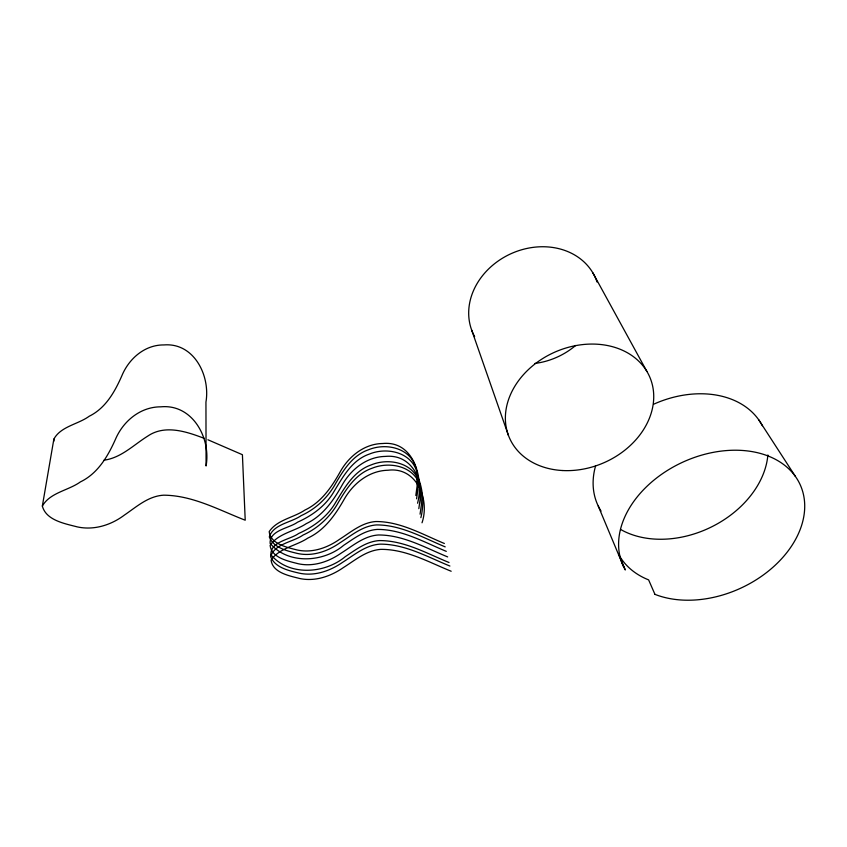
<?xml version="1.0" encoding="UTF-8"?>
<svg xmlns="http://www.w3.org/2000/svg" width="847" height="847" viewBox="0 0 847 847"><rect width="100%" height="100%" fill="white"/><g stroke="black" fill="none" stroke-linecap="round" stroke-linejoin="round"><path stroke-width="1.27" d="M415.824 495.484L417.095 486.136L416.639 470.498M416.576 498.809L417.857 489.45L417.412 473.78M417.571 503.213C423.966 478.65 414.162 440.408 382.653 443.51C364.009 443.807 348.435 456.692 339.827 472.467C331.346 487.523 321.013 502.493 304.878 510.085C293.507 517.761 277.054 519.751 269.177 531.641C270.627 544.081 286.985 547.331 297.128 549.989C312.098 553.303 327.281 547.914 339.488 539.359C350.817 532.17 361.807 522.504 375.803 521.54C400.282 521.424 422.378 534.372 444.368 543.488M418.82 508.676L420.133 499.264L419.689 483.531M420.07 514.171L421.393 504.738L420.97 488.963M420.853 517.665C427.28 492.594 417.582 453.198 385.269 456.417C366.391 456.755 350.584 469.714 341.796 485.67C333.167 500.873 322.654 515.961 306.318 523.615C294.777 531.376 278.123 533.377 270.098 545.383C271.591 557.951 288.181 561.127 298.43 563.784C313.602 567.077 328.975 561.635 341.373 552.996C352.881 545.733 364.041 535.982 378.217 534.986C402.971 534.806 425.374 547.776 447.661 556.913M422.018 522.79C430.032 499.317 416.512 466.602 388.074 470.233C368.953 470.614 352.881 483.648 343.903 499.794C335.116 515.167 324.401 530.37 307.853 538.089C296.143 545.934 279.277 547.956 271.082 560.089C272.639 572.784 289.462 575.875 299.817 578.533C315.211 581.804 330.796 576.299 343.395 567.575C355.084 560.227 366.423 550.391 380.79 549.364C405.84 549.11 428.571 562.09 451.176 571.249M42.35 506.072L53.859 439.117C60.751 426.316 78.104 424.379 89.263 416.216C105.642 408.159 114.79 391.833 121.841 375.803C128.871 358.715 144.742 344.718 163.969 344.93C194.143 342.506 210.437 375.803 205.948 402.071L206.075 465.988C211.104 437.941 192.428 403.744 160.782 406.835C140.316 406.782 123.069 421.234 115.383 439.487C107.781 456.427 97.807 473.515 80.391 481.911C68.416 490.551 49.899 492.552 42.35 506.072C46.077 520.344 64.753 523.605 77.172 526.866C93.816 530.561 110.999 525.161 124.371 515.103C136.462 506.887 148.289 496.024 163.64 495.188C192.555 495.326 218.886 509.989 245.217 520.206L242.411 454.712L207.907 439.762M103.98 460.196C121.1 457.92 133.582 444.94 147.622 436.184C164.89 424.241 186.742 431.652 204.434 438.45M449.895 566.04C427.407 556.892 404.792 543.912 379.858 544.145C365.565 545.15 354.258 554.986 342.664 562.281C330.139 570.973 314.629 576.458 299.319 573.175C288.88 570.677 274.915 567.691 270.617 556.574C274.883 543.541 292.903 542.175 303.141 535.018C318.228 528.2 330.626 516.501 338.588 502.006C346.688 488.317 356.163 473.642 372.013 468.264C389.398 461.086 414.268 465.935 420.186 485.987M449.026 562.503C426.623 553.356 404.083 540.375 379.223 540.587C366.275 541.455 355.708 549.788 345.28 556.638C324.655 573.948 289.081 576.309 270.881 554.785C270.246 541.477 289.992 539.783 298.631 533.494C313.665 526.792 327.535 516.691 335.793 502.155C344.771 487.491 354.025 470.699 371.378 464.834C388.72 457.666 413.495 462.557 419.381 482.546M446.295 551.355C424.135 542.218 401.859 529.259 377.222 529.417C364.411 530.264 353.972 538.533 343.67 545.32C323.3 562.546 288.022 564.748 270.108 543.34C269.441 530.137 288.986 528.443 297.53 522.207C312.405 515.558 326.116 505.521 334.247 491.101C343.099 476.565 352.204 459.889 369.377 454.066C386.571 446.93 411.07 451.949 416.851 471.758M445.204 546.876C423.129 537.75 400.959 524.791 376.417 524.928C362.389 525.881 351.314 535.611 339.965 542.8C327.704 551.365 312.479 556.775 297.456 553.462C287.186 550.952 273.475 547.882 269.293 536.913C273.412 524.06 291.135 522.694 301.172 515.643C315.995 508.909 328.117 497.327 335.878 483.055C343.766 469.566 352.987 455.051 368.572 449.736C385.713 442.621 410.096 447.692 415.835 467.428M758.616 419.636L795.365 476.363M592.805 272.776L646.896 371.452M598.247 506.04L623.699 566.897M471.715 330.203L508.433 435.4M53.859 439.117L53.964 441.075M767.88 454.987A91.36 67.855 -25.4 0 1 712.465 526.442A91.36 67.855 -25.4 0 1 620.682 529.491M601.052 511.08A91.36 67.855 -25.4 0 1 595.547 466.03M653.831 404.146A91.36 67.855 -25.4 0 1 762.332 425.723M474.638 336.598A67.209 56.622 -25 0 1 511.397 253.528A67.209 56.622 -25 0 1 597.04 282.009M575.664 345.46A67.209 56.622 -25 0 1 534.933 363.448M654.943 594.35L648.622 579.888A95.933 69.031 -24.9 0 1 619.305 555.558L625.33 569.967A97.352 69.348 -24.7 0 1 708.293 453.41A97.352 69.348 -24.7 0 1 800.299 529.163A97.352 69.348 -24.7 0 1 654.943 594.35M562.323 470.519A76.474 60.508 -23.4 0 0 650.665 379.297A76.474 60.508 -23.4 0 0 525.669 372.288A76.474 60.508 -23.4 0 0 562.323 470.519"/></g></svg>
